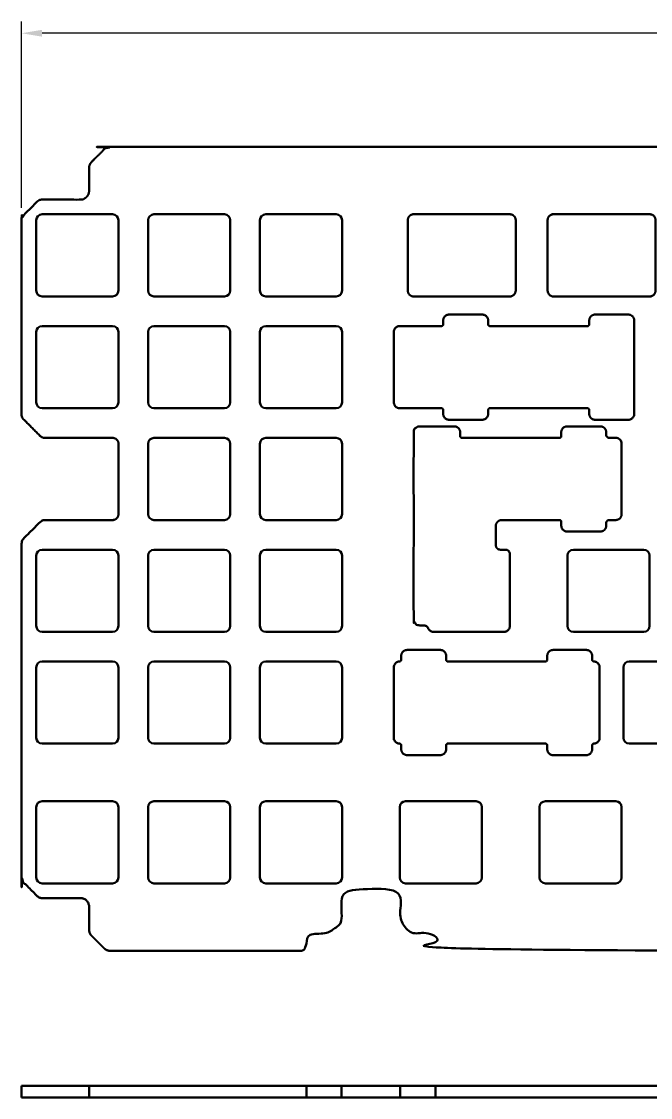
# Model space of a CAD drawing. Header units: millimetres. Extents: x 492 to 937, y -478 to -96.
# Drawn here: x 553.9 to 661.1, y -282.2 to -98.9 of the extents above; entities that cross this region are included whole.
import ezdxf

# ---------------------------------------------------------------- set-up
doc = ezdxf.new("R2010")
doc.units = ezdxf.units.MM
doc.header["$LTSCALE"] = 0.75
doc.layers.add('Dimensions', color=7, linetype='Continuous', lineweight=25)
doc.layers.add('Visible', color=7, linetype='Continuous', lineweight=50)

msp = doc.modelspace()

# ---------------------------------------------------------------- linework, layer by layer
at = {"layer": 'Dimensions'}
for p, q in [((553.93, -130.62, -1), (553.93, -98.86, -1)), ((898.04, -100.86, -1), (557.43, -100.86, -1))]:
    msp.add_line(p, q, dxfattribs=at)
msp.add_solid([(557.43, -100.28, -1), (557.43, -101.45, -1), (553.93, -100.86, -1)], dxfattribs=at)
at = {"layer": 'Visible'}
for p, q in [((569.43, -131.71, 0), (557.43, -131.71, 0)), ((588.48, -131.71, 0), (576.48, -131.71, 0)), ((607.53, -131.71, 0), (595.53, -131.71, 0)), ((556.43, -132.71, 0), (556.43, -144.71, 0)), ((570.43, -144.71, 0), (570.43, -132.71, 0)), ((575.48, -132.71, 0), (575.48, -144.71, 0)), ((589.48, -144.71, 0), (589.48, -132.71, 0)), ((594.53, -132.71, 0), (594.53, -144.71, 0)), ((608.53, -144.71, 0), (608.53, -132.71, 0)), ((557.43, -145.71, 0), (569.43, -145.71, 0)), ((576.48, -145.71, 0), (588.48, -145.71, 0)), ((595.53, -145.71, 0), (607.53, -145.71, 0)), ((556.43, -151.76, 0), (556.43, -163.76, 0)), ((569.43, -150.76, 0), (557.43, -150.76, 0)), ((570.43, -163.76, 0), (570.43, -151.76, 0)), ((575.48, -163.76, 0), (575.48, -151.76, 0)), ((576.48, -150.76, 0), (588.48, -150.76, 0)), ((589.48, -151.76, 0), (589.48, -163.76, 0)), ((594.53, -151.76, 0), (594.53, -163.76, 0)), ((607.53, -150.76, 0), (595.53, -150.76, 0)), ((608.53, -163.76, 0), (608.53, -151.76, 0)), ((557.43, -164.76, 0), (569.43, -164.76, 0)), ((588.48, -164.76, 0), (576.48, -164.76, 0)), ((595.53, -164.76, 0), (607.53, -164.76, 0)), ((588.48, -169.81, 0), (576.48, -169.81, 0)), ((607.53, -169.81, 0), (595.53, -169.81, 0)), ((575.48, -170.81, 0), (575.48, -182.81, 0)), ((589.48, -182.81, 0), (589.48, -170.81, 0)), ((594.53, -170.81, 0), (594.53, -182.81, 0)), ((608.53, -182.81, 0), (608.53, -170.81, 0)), ((576.48, -183.81, 0), (588.48, -183.81, 0)), ((595.53, -183.81, 0), (607.53, -183.81, 0)), ((556.43, -189.86, 0), (556.43, -201.86, 0)), ((569.43, -188.86, 0), (557.43, -188.86, 0)), ((570.43, -201.86, 0), (570.43, -189.86, 0)), ((575.48, -201.86, 0), (575.48, -189.86, 0)), ((576.48, -188.86, 0), (588.48, -188.86, 0)), ((589.48, -189.86, 0), (589.48, -201.86, 0)), ((594.53, -189.86, 0), (594.53, -201.86, 0)), ((607.53, -188.86, 0), (595.53, -188.86, 0)), ((608.53, -201.86, 0), (608.53, -189.86, 0)), ((635.47, -188.86, 0), (636.1, -188.86, 0)), ((646.92, -189.86, 0), (646.92, -201.86, 0)), ((659.92, -188.86, 0), (647.92, -188.86, 0)), ((660.92, -201.86, 0), (660.92, -189.86, 0)), ((557.43, -202.86, 0), (569.43, -202.86, 0)), ((588.48, -202.86, 0), (576.48, -202.86, 0)), ((595.53, -202.86, 0), (607.53, -202.86, 0)), ((647.92, -202.86, 0), (659.92, -202.86, 0)), ((556.43, -208.91, 0), (556.43, -220.91, 0)), ((569.43, -207.91, 0), (557.43, -207.91, 0)), ((570.43, -220.91, 0), (570.43, -208.91, 0)), ((575.48, -220.91, 0), (575.48, -208.91, 0)), ((576.48, -207.91, 0), (588.48, -207.91, 0)), ((589.48, -208.91, 0), (589.48, -220.91, 0)), ((594.53, -208.91, 0), (594.53, -220.91, 0)), ((607.53, -207.91, 0), (595.53, -207.91, 0)), ((608.53, -220.91, 0), (608.53, -208.91, 0)), ((656.44, -208.91, 0), (656.44, -220.91, 0)), ((669.44, -207.91, 0), (657.44, -207.91, 0)), ((557.43, -221.91, 0), (569.43, -221.91, 0)), ((588.48, -221.91, 0), (576.48, -221.91, 0)), ((595.53, -221.91, 0), (607.53, -221.91, 0)), ((657.44, -221.91, 0), (669.44, -221.91, 0)), ((556.43, -232.72, 0), (556.43, -244.72, 0)), ((569.43, -231.72, 0), (557.43, -231.72, 0)), ((570.43, -244.72, 0), (570.43, -232.72, 0)), ((575.48, -232.72, 0), (575.48, -244.72, 0)), ((588.48, -231.72, 0), (576.48, -231.72, 0)), ((589.48, -244.72, 0), (589.48, -232.72, 0)), ((594.53, -232.72, 0), (594.53, -244.72, 0)), ((607.53, -231.72, 0), (595.53, -231.72, 0)), ((608.53, -244.72, 0), (608.53, -232.72, 0)), ((618.34, -232.72, 0), (618.34, -244.72, 0)), ((631.34, -231.72, 0), (619.34, -231.72, 0)), ((632.34, -244.72, 0), (632.34, -232.72, 0)), ((642.15, -232.72, 0), (642.15, -244.72, 0)), ((655.15, -231.72, 0), (643.15, -231.72, 0)), ((656.15, -244.72, 0), (656.15, -232.72, 0)), ((557.43, -245.72, 0), (569.43, -245.72, 0)), ((576.48, -245.72, 0), (588.48, -245.72, 0)), ((595.53, -245.72, 0), (607.53, -245.72, 0)), ((619.34, -245.72, 0), (631.34, -245.72, 0)), ((643.15, -245.72, 0), (655.15, -245.72, 0))]:
    msp.add_line(p, q, dxfattribs=at)
at = {"layer": 'Visible', "extrusion": (0, 1, 2.96496e-13)}
msp.add_line((616.44, -282.2, 57.01), (610.44, -282.2, 57.01), dxfattribs=at)
at = {"layer": 'Visible'}
for centre, start, end in [((557.43, -132.71, 0), 90, 180), ((569.43, -132.71, 0), 0, 90), ((576.48, -132.71, 0), 90, 180), ((588.48, -132.71, 0), 0, 90), ((595.53, -132.71, 0), 90, 180), ((607.53, -132.71, 0), 0, 90), ((557.43, -144.71, 0), 180, 270), ((569.43, -144.71, 0), 270, 0), ((576.48, -144.71, 0), 180, 270), ((588.48, -144.71, 0), 270, 0), ((595.53, -144.71, 0), 180, 270), ((607.53, -144.71, 0), 270, 0), ((557.43, -151.76, 0), 90, 180), ((569.43, -151.76, 0), 0, 90), ((576.48, -151.76, 0), 90, 180), ((588.48, -151.76, 0), 0, 90), ((595.53, -151.76, 0), 90, 180), ((607.53, -151.76, 0), 0, 90), ((557.43, -163.76, 0), 180, 270), ((569.43, -163.76, 0), 270, 0), ((576.48, -163.76, 0), 180, 270), ((588.48, -163.76, 0), 270, 0), ((595.53, -163.76, 0), 180, 270), ((607.53, -163.76, 0), 270, 0), ((576.48, -170.81, 0), 90, 180), ((588.48, -170.81, 0), 0, 90), ((595.53, -170.81, 0), 90, 180), ((607.53, -170.81, 0), 0, 90), ((576.48, -182.81, 0), 180, 270), ((588.48, -182.81, 0), 270, 0), ((595.53, -182.81, 0), 180, 270), ((607.53, -182.81, 0), 270, 0), ((557.43, -189.86, 0), 90, 180), ((569.43, -189.86, 0), 0, 90), ((576.48, -189.86, 0), 90, 180), ((588.48, -189.86, 0), 0, 90), ((595.53, -189.86, 0), 90, 180), ((607.53, -189.86, 0), 0, 90), ((647.92, -189.86, 0), 90, 180), ((659.92, -189.86, 0), 0, 90), ((557.43, -201.86, 0), 180, 270), ((569.43, -201.86, 0), 270, 0), ((576.48, -201.86, 0), 180, 270), ((588.48, -201.86, 0), 270, 0), ((595.53, -201.86, 0), 180, 270), ((607.53, -201.86, 0), 270, 0), ((647.92, -201.86, 0), 180, 270), ((659.92, -201.86, 0), 270, 0), ((557.43, -208.91, 0), 90, 180), ((569.43, -208.91, 0), 0, 90), ((576.48, -208.91, 0), 90, 180), ((588.48, -208.91, 0), 0, 90), ((595.53, -208.91, 0), 90, 180), ((607.53, -208.91, 0), 0, 90), ((657.44, -208.91, 0), 90, 180), ((557.43, -220.91, 0), 180, 270), ((569.43, -220.91, 0), 270, 0), ((576.48, -220.91, 0), 180, 270), ((588.48, -220.91, 0), 270, 0), ((595.53, -220.91, 0), 180, 270), ((607.53, -220.91, 0), 270, 0), ((657.44, -220.91, 0), 180, 270), ((557.43, -232.72, 0), 90, 180), ((569.43, -232.72, 0), 0, 90), ((576.48, -232.72, 0), 90, 180), ((588.48, -232.72, 0), 0, 90), ((595.53, -232.72, 0), 90, 180), ((607.53, -232.72, 0), 0, 90), ((619.34, -232.72, 0), 90, 180), ((631.34, -232.72, 0), 0, 90), ((643.15, -232.72, 0), 90, 180), ((655.15, -232.72, 0), 0, 90), ((557.43, -244.72, 0), 180, 270), ((569.43, -244.72, 0), 270, 0), ((576.48, -244.72, 0), 180, 270), ((588.48, -244.72, 0), 270, 0), ((595.53, -244.72, 0), 180, 270), ((607.53, -244.72, 0), 270, 0), ((619.34, -244.72, 0), 180, 270), ((631.34, -244.72, 0), 270, 0), ((643.15, -244.72, 0), 180, 270), ((655.15, -244.72, 0), 270, 0)]:
    msp.add_arc(centre, 1, start, end, dxfattribs=at)
at = {"layer": 'Visible', "extrusion": (0, 1, 2.96496e-13)}
for centre, start, end in [((-610.44, 59.01, -282.2), 270, 0), ((-616.44, 59.01, -282.2), 180, 270)]:
    msp.add_arc(centre, 2, start, end, dxfattribs=at)
at = {"layer": 'Visible'}
for points, weights, knots in [([(554.22, -166.6, 0), (553.93, -166.31, 0), (553.93, -165.89, 0), (553.93, -149.26, 0), (553.93, -132.62, 0), (553.93, -132.21, 0), (554.22, -131.92, 0), (555.43, -130.71, 0), (556.64, -129.5, 0), (556.93, -129.21, 0), (557.34, -129.21, 0), (560.64, -129.21, 0), (563.93, -129.21, 0), (565.43, -129.21, 0), (565.43, -127.71, 0), (565.43, -125.77, 0), (565.43, -123.83, 0), (565.43, -123.21, 0), (565.87, -122.77, 0), (566.93, -121.71, 0), (567.99, -120.65, 0)], [1, 0.923879532511, 1, 1, 1, 0.923879532511, 1, 1, 1, 0.923879532511, 1, 1, 1, 0.707106781187, 1, 1, 1, 0.923879532511, 1, 1, 1], [7.926991, 7.926991, 7.926991, 8.712389, 8.712389, 9.712389, 9.712389, 10.497787, 10.497787, 11.497787, 11.497787, 12.283185, 12.283185, 13.283185, 13.283185, 14.853982, 14.853982, 15.853982, 15.853982, 16.63938, 16.63938, 17.63938, 17.63938, 17.63938]), ([(567.99, -120.65, 0), (568.43, -120.21, 0), (569.05, -120.21, 0), (727.73, -120.21, 0), (886.42, -120.21, 0), (887.04, -120.21, 0), (887.48, -120.65, 0), (888.54, -121.71, 0), (889.6, -122.77, 0)], [1, 0.923879532511, 1, 1, 1, 0.923879532511, 1, 1, 1], [17.63938, 17.63938, 17.63938, 18.424778, 18.424778, 19.424778, 19.424778, 20.210176, 20.210176, 21.210176, 21.210176, 21.210176]), ([(619.72, -144.71, 0), (619.72, -138.71, 0), (619.72, -132.71, 0), (619.72, -131.71, 0), (620.72, -131.71, 0), (628.91, -131.71, 0), (637.1, -131.71, 0), (638.1, -131.71, 0), (638.1, -132.71, 0), (638.1, -138.71, 0), (638.1, -144.71, 0), (638.1, -145.71, 0), (637.1, -145.71, 0), (628.91, -145.71, 0), (620.72, -145.71, 0)], [1, 1, 1, 0.707106781187, 1, 1, 1, 0.707106781187, 1, 1, 1, 0.707106781187, 1, 1, 1], [0, 0, 0, 1, 1, 2.570796, 2.570796, 3.570796, 3.570796, 5.141593, 5.141593, 6.141593, 6.141593, 7.712389, 7.712389, 8.712389, 8.712389, 8.712389]), ([(643.54, -144.71, 0), (643.54, -138.71, 0), (643.54, -132.71, 0), (643.54, -131.71, 0), (644.54, -131.71, 0), (652.73, -131.71, 0), (660.92, -131.71, 0), (661.92, -131.71, 0), (661.92, -132.71, 0), (661.92, -138.71, 0), (661.92, -144.71, 0), (661.92, -145.71, 0), (660.92, -145.71, 0), (652.73, -145.71, 0), (644.54, -145.71, 0), (643.54, -145.71, 0), (643.54, -144.71, 0)], [1, 1, 1, 0.707106781187, 1, 1, 1, 0.707106781187, 1, 1, 1, 0.707106781187, 1, 1, 1, 0.707106781187, 1], [0, 0, 0, 1, 1, 2.570796, 2.570796, 3.570796, 3.570796, 5.141593, 5.141593, 6.141593, 6.141593, 7.712389, 7.712389, 8.712389, 8.712389, 10.283185, 10.283185, 10.283185]), ([(633.41, -150.46, 0), (633.41, -150.13, 0), (633.41, -149.8, 0), (633.41, -148.8, 0), (632.41, -148.8, 0), (629.58, -148.8, 0), (626.76, -148.8, 0), (625.76, -148.8, 0), (625.76, -149.8, 0), (625.76, -150.13, 0), (625.76, -150.46, 0)], [1, 1, 1, 0.707106781187, 1, 1, 1, 0.707106781187, 1, 1, 1], [28.27876, 28.27876, 28.27876, 29.27876, 29.27876, 30.849556, 30.849556, 31.849556, 31.849556, 33.420352, 33.420352, 34.420352, 34.420352, 34.420352]), ([(651.63, -148.8, 0), (650.63, -148.8, 0), (650.63, -149.8, 0), (650.63, -150.13, 0), (650.63, -150.46, 0)], [1, 0.707106781187, 1, 1, 1], [21.566371, 21.566371, 21.566371, 23.137167, 23.137167, 24.137167, 24.137167, 24.137167]), ([(650.63, -165.06, 0), (650.63, -165.39, 0), (650.63, -165.72, 0), (650.63, -166.72, 0), (651.63, -166.72, 0), (654.46, -166.72, 0), (657.29, -166.72, 0), (658.29, -166.72, 0), (658.29, -165.72, 0), (658.29, -157.76, 0), (658.29, -149.8, 0)], [1, 1, 1, 0.707106781187, 1, 1, 1, 0.707106781187, 1, 1, 1], [12.853982, 12.853982, 12.853982, 13.853982, 13.853982, 15.424778, 15.424778, 16.424778, 16.424778, 17.995574, 17.995574, 18.995574, 18.995574, 18.995574]), ([(658.29, -149.8, 0), (658.29, -148.8, 0), (657.29, -148.8, 0), (654.46, -148.8, 0), (651.63, -148.8, 0)], [1, 0.707106781187, 1, 1, 1], [18.995574, 18.995574, 18.995574, 20.566371, 20.566371, 21.566371, 21.566371, 21.566371]), ([(625.76, -150.46, 0), (625.76, -150.76, 0), (625.46, -150.76, 0), (621.9, -150.76, 0), (618.34, -150.76, 0), (617.34, -150.76, 0), (617.34, -151.76, 0), (617.34, -157.76, 0), (617.34, -163.76, 0), (617.34, -164.76, 0), (618.34, -164.76, 0)], [1, 0.707106781187, 1, 1, 1, 0.707106781187, 1, 1, 1, 0.707106781187, 1], [34.420352, 34.420352, 34.420352, 35.991149, 35.991149, 36.991149, 36.991149, 38.561945, 38.561945, 39.561945, 39.561945, 41.132741, 41.132741, 41.132741]), ([(650.63, -150.46, 0), (650.63, -150.76, 0), (650.33, -150.76, 0), (642.02, -150.76, 0), (633.71, -150.76, 0)], [1, 0.707106781187, 1, 1, 1], [24.137167, 24.137167, 24.137167, 25.707963, 25.707963, 26.707963, 26.707963, 26.707963]), ([(633.41, -165.06, 0), (633.41, -164.76, 0), (633.71, -164.76, 0), (642.02, -164.76, 0), (650.33, -164.76, 0)], [1, 0.707106781187, 1, 1, 1], [8.712389, 8.712389, 8.712389, 10.283185, 10.283185, 11.283185, 11.283185, 11.283185]), ([(557.84, -169.81, 0), (557.43, -169.81, 0), (557.14, -169.52, 0), (555.68, -168.06, 0), (554.22, -166.6, 0)], [1, 0.923879532511, 1, 1, 1], [6.141593, 6.141593, 6.141593, 6.926991, 6.926991, 7.926991, 7.926991, 7.926991]), ([(625.76, -165.06, 0), (625.76, -165.39, 0), (625.76, -165.72, 0), (625.76, -166.72, 0), (626.76, -166.72, 0), (629.58, -166.72, 0), (632.41, -166.72, 0), (633.41, -166.72, 0), (633.41, -165.72, 0), (633.41, -165.39, 0), (633.41, -165.06, 0)], [1, 1, 1, 0.707106781187, 1, 1, 1, 0.707106781187, 1, 1, 1], [2.570796, 2.570796, 2.570796, 3.570796, 3.570796, 5.141593, 5.141593, 6.141593, 6.141593, 7.712389, 7.712389, 8.712389, 8.712389, 8.712389]), ([(623.18, -202.24, 0), (622.99, -201.77, 0), (622.48, -201.77, 0), (622.1, -201.77, 0), (621.72, -201.77, 0), (620.72, -201.77, 0), (620.72, -200.77, 0), (620.72, -184.81, 0), (620.72, -168.85, 0), (620.72, -167.85, 0), (621.72, -167.85, 0), (624.68, -167.85, 0), (627.64, -167.85, 0), (628.64, -167.85, 0), (628.64, -168.85, 0), (628.64, -169.18, 0), (628.64, -169.51, 0)], [1, 0.83068071907, 1, 1, 1, 0.707106781187, 1, 1, 1, 0.707106781187, 1, 1, 1, 0.707106781187, 1, 1, 1], [7.322527, 7.322527, 7.322527, 8.503461, 8.503461, 9.503461, 9.503461, 11.074257, 11.074257, 12.074257, 12.074257, 13.645054, 13.645054, 14.645054, 14.645054, 16.21585, 16.21585, 17.21585, 17.21585, 17.21585]), ([(645.86, -169.51, 0), (645.86, -169.18, 0), (645.86, -168.85, 0), (645.86, -167.85, 0), (646.86, -167.85, 0), (649.69, -167.85, 0), (652.52, -167.85, 0), (653.52, -167.85, 0), (653.52, -168.85, 0), (653.52, -169.08, 0), (653.52, -169.31, 0), (653.52, -169.81, 0), (654.02, -169.81, 0), (654.59, -169.81, 0), (655.15, -169.81, 0), (656.15, -169.81, 0), (656.15, -170.81, 0), (656.15, -176.81, 0), (656.15, -182.81, 0)], [1, 1, 1, 0.707106781187, 1, 1, 1, 0.707106781187, 1, 1, 1, 0.707106781187, 1, 1, 1, 0.707106781187, 1, 1, 1], [21.357443, 21.357443, 21.357443, 22.357443, 22.357443, 23.928239, 23.928239, 24.928239, 24.928239, 26.499035, 26.499035, 27.499035, 27.499035, 29.069832, 29.069832, 30.069832, 30.069832, 31.640628, 31.640628, 32.640628, 32.640628, 32.640628]), ([(557.84, -183.81, 0), (563.64, -183.81, 0), (569.43, -183.81, 0), (570.43, -183.81, 0), (570.43, -182.81, 0), (570.43, -176.81, 0), (570.43, -170.81, 0), (570.43, -169.81, 0), (569.43, -169.81, 0), (563.64, -169.81, 0), (557.84, -169.81, 0)], [1, 1, 1, 0.707106781187, 1, 1, 1, 0.707106781187, 1, 1, 1], [0, 0, 0, 1, 1, 2.570796, 2.570796, 3.570796, 3.570796, 5.141593, 5.141593, 6.141593, 6.141593, 6.141593]), ([(628.64, -169.51, 0), (628.64, -169.81, 0), (628.94, -169.81, 0), (637.25, -169.81, 0), (645.56, -169.81, 0)], [1, 0.707106781187, 1, 1, 1], [17.21585, 17.21585, 17.21585, 18.786646, 18.786646, 19.786646, 19.786646, 19.786646]), ([(656.15, -182.81, 0), (656.15, -183.81, 0), (655.15, -183.81, 0), (654.59, -183.81, 0), (654.02, -183.81, 0), (653.52, -183.81, 0), (653.52, -184.31, 0)], [1, 0.707106781187, 1, 1, 1, 0.707106781187, 1], [32.640628, 32.640628, 32.640628, 34.211424, 34.211424, 35.211424, 35.211424, 36.782221, 36.782221, 36.782221]), ([(887.48, -256.78, 0), (887.04, -257.22, 0), (886.42, -257.22, 0), (755.93, -257.22, 0), (625.44, -257.22, 0), (624.44, -257.22, 0), (624.44, -256.22, 0), (624.44, -255.97, 0), (624.44, -255.72, 0), (624.44, -254.22, 0), (622.94, -254.22, 0), (621.9, -254.22, 0), (620.85, -254.22, 0), (620.44, -254.22, 0), (620.14, -253.93, 0), (619.44, -253.22, 0), (618.73, -252.51, 0), (618.44, -252.22, 0), (618.44, -251.81, 0), (618.44, -250.26, 0), (618.44, -248.72, 0), (618.44, -246.72, 0), (616.44, -246.72, 0), (613.44, -246.72, 0), (610.44, -246.72, 0), (608.44, -246.72, 0), (608.44, -248.72, 0), (608.44, -250.26, 0), (608.44, -251.81, 0), (608.44, -252.22, 0), (608.15, -252.51, 0), (607.44, -253.22, 0), (606.74, -253.93, 0), (606.44, -254.22, 0), (606.03, -254.22, 0), (604.98, -254.22, 0), (603.94, -254.22, 0), (602.44, -254.22, 0), (602.44, -255.72, 0), (602.44, -255.97, 0), (602.44, -256.22, 0), (602.44, -257.22, 0), (601.44, -257.22, 0), (585.24, -257.22, 0), (569.05, -257.22, 0), (568.43, -257.22, 0), (567.99, -256.78, 0), (566.93, -255.72, 0), (565.87, -254.66, 0), (565.43, -254.22, 0), (565.43, -253.6, 0), (565.43, -251.66, 0), (565.43, -249.72, 0), (565.43, -248.22, 0), (563.93, -248.22, 0), (560.64, -248.22, 0), (557.34, -248.22, 0), (556.93, -248.22, 0), (556.64, -247.93, 0), (555.43, -246.72, 0), (554.22, -245.51, 0), (553.93, -245.22, 0), (553.93, -244.81, 0), (553.93, -216.26, 0), (553.93, -187.72, 0), (553.93, -187.31, 0), (554.22, -187.02, 0), (555.68, -185.56, 0), (557.14, -184.1, 0), (557.43, -183.81, 0), (557.84, -183.81, 0)], [1, 0.923879532511, 1, 1, 1, 0.707106781187, 1, 1, 1, 0.707106781187, 1, 1, 1, 0.923879532511, 1, 1, 1, 0.923879532511, 1, 1, 1, 0.707106781187, 1, 1, 1, 0.707106781187, 1, 1, 1, 0.923879532511, 1, 1, 1, 0.923879532511, 1, 1, 1, 0.707106781187, 1, 1, 1, 0.707106781187, 1, 1, 1, 0.923879532511, 1, 1, 1, 0.923879532511, 1, 1, 1, 0.707106781187, 1, 1, 1, 0.923879532511, 1, 1, 1, 0.923879532511, 1, 1, 1, 0.923879532511, 1, 1, 1, 0.923879532511, 1], [47.347343, 47.347343, 47.347343, 48.132741, 48.132741, 49.132741, 49.132741, 50.703538, 50.703538, 51.703538, 51.703538, 53.274334, 53.274334, 54.274334, 54.274334, 55.059732, 55.059732, 56.059732, 56.059732, 56.84513, 56.84513, 57.84513, 57.84513, 59.415927, 59.415927, 60.415927, 60.415927, 61.986723, 61.986723, 62.986723, 62.986723, 63.772121, 63.772121, 64.772121, 64.772121, 65.557519, 65.557519, 66.557519, 66.557519, 68.128316, 68.128316, 69.128316, 69.128316, 70.699112, 70.699112, 71.699112, 71.699112, 72.48451, 72.48451, 73.48451, 73.48451, 74.269908, 74.269908, 75.269908, 75.269908, 76.840704, 76.840704, 77.840704, 77.840704, 78.626103, 78.626103, 79.626103, 79.626103, 80.411501, 80.411501, 81.411501, 81.411501, 82.196899, 82.196899, 83.196899, 83.196899, 83.982297, 83.982297, 83.982297]), ([(635.71, -183.81, 0), (634.72, -183.82, 0), (634.72, -184.81, 0), (634.72, -186.46, 0), (634.72, -188.11, 0), (634.72, -188.86, 0), (635.47, -188.86, 0)], [1, 0.709572995079, 1, 1, 1, 0.707106781187, 1], [45.49461, 45.49461, 45.49461, 47.058418, 47.058418, 48.058418, 48.058418, 49.629215, 49.629215, 49.629215]), ([(645.87, -184.11, 0), (645.87, -183.81, 0), (645.57, -183.81, 0), (640.64, -183.81, 0), (635.71, -183.81, 0)], [1, 0.707106781187, 1, 1, 1], [42.923813, 42.923813, 42.923813, 44.49461, 44.49461, 45.49461, 45.49461, 45.49461]), ([(653.52, -184.77, 0), (653.52, -185.77, 0), (652.52, -185.77, 0), (649.69, -185.77, 0), (646.87, -185.77, 0), (645.87, -185.77, 0), (645.87, -184.77, 0), (645.87, -184.44, 0), (645.87, -184.11, 0)], [1, 0.707106781187, 1, 1, 1, 0.707106781187, 1, 1, 1], [37.782221, 37.782221, 37.782221, 39.353017, 39.353017, 40.353017, 40.353017, 41.923813, 41.923813, 42.923813, 42.923813, 42.923813]), ([(636.1, -188.86, 0), (636.23, -188.86, 0), (636.35, -188.86, 0), (637.1, -188.86, 0), (637.1, -189.61, 0), (637.1, -195.73, 0), (637.1, -201.86, 0), (637.1, -202.86, 0), (636.1, -202.86, 0), (630.1, -202.86, 0), (624.1, -202.86, 0), (623.43, -202.86, 0), (623.18, -202.24, 0)], [1, 1, 1, 0.707106781187, 1, 1, 1, 0.707106781187, 1, 1, 1, 0.83068071907, 1], [0, 0, 0, 1, 1, 2.570796, 2.570796, 3.570796, 3.570796, 5.141593, 5.141593, 6.141593, 6.141593, 7.322527, 7.322527, 7.322527]), ([(619.6, -205.95, 0), (618.6, -205.95, 0), (618.6, -206.95, 0), (618.6, -207.28, 0), (618.6, -207.61, 0)], [1, 0.707106781187, 1, 1, 1], [34.864132, 34.864132, 34.864132, 36.434929, 36.434929, 37.434929, 37.434929, 37.434929]), ([(626.25, -207.61, 0), (626.25, -207.28, 0), (626.25, -206.95, 0), (626.25, -205.95, 0), (625.25, -205.95, 0), (622.43, -205.95, 0), (619.6, -205.95, 0)], [1, 1, 1, 0.707106781187, 1, 1, 1], [31.293336, 31.293336, 31.293336, 32.293336, 32.293336, 33.864132, 33.864132, 34.864132, 34.864132, 34.864132]), ([(644.48, -205.95, 0), (643.48, -205.95, 0), (643.48, -206.95, 0), (643.48, -207.28, 0), (643.48, -207.61, 0)], [1, 0.707106781187, 1, 1, 1], [24.580947, 24.580947, 24.580947, 26.151743, 26.151743, 27.151743, 27.151743, 27.151743]), ([(651.13, -207.61, 0), (651.13, -207.28, 0), (651.13, -206.95, 0), (651.13, -205.95, 0), (650.13, -205.95, 0), (647.3, -205.95, 0), (644.48, -205.95, 0)], [1, 1, 1, 0.707106781187, 1, 1, 1], [21.010151, 21.010151, 21.010151, 22.010151, 22.010151, 23.580947, 23.580947, 24.580947, 24.580947, 24.580947]), ([(618.6, -207.61, 0), (618.6, -207.9, 0), (618.31, -207.91, 0), (617.34, -207.94, 0), (617.34, -208.91, 0), (617.34, -214.91, 0), (617.34, -220.91, 0), (617.34, -221.88, 0), (618.31, -221.91, 0)], [1, 0.718243932939, 1, 0.718243932939, 1, 1, 1, 0.718243932939, 1], [37.434929, 37.434929, 37.434929, 38.973971, 38.973971, 40.513013, 40.513013, 41.513013, 41.513013, 43.052056, 43.052056, 43.052056]), ([(643.48, -207.61, 0), (643.48, -207.91, 0), (643.18, -207.91, 0), (634.87, -207.91, 0), (626.55, -207.91, 0)], [1, 0.707106781187, 1, 1, 1], [27.151743, 27.151743, 27.151743, 28.72254, 28.72254, 29.72254, 29.72254, 29.72254]), ([(651.13, -222.21, 0), (651.13, -221.92, 0), (651.42, -221.91, 0), (652.39, -221.88, 0), (652.39, -220.91, 0), (652.39, -214.91, 0), (652.39, -208.91, 0), (652.39, -207.94, 0), (651.42, -207.91, 0)], [1, 0.718243932939, 1, 0.718243932939, 1, 1, 1, 0.718243932939, 1], [13.853982, 13.853982, 13.853982, 15.393024, 15.393024, 16.932066, 16.932066, 17.932066, 17.932066, 19.471109, 19.471109, 19.471109]), ([(618.6, -222.21, 0), (618.6, -222.54, 0), (618.6, -222.87, 0), (618.6, -223.87, 0), (619.6, -223.87, 0)], [1, 1, 1, 0.707106781187, 1], [44.591098, 44.591098, 44.591098, 45.591098, 45.591098, 47.161894, 47.161894, 47.161894]), ([(619.6, -223.87, 0), (622.43, -223.87, 0), (625.25, -223.87, 0), (626.25, -223.87, 0), (626.25, -222.87, 0)], [1, 1, 1, 0.707106781187, 1], [0, 0, 0, 1, 1, 2.570796, 2.570796, 2.570796]), ([(626.25, -222.21, 0), (626.25, -221.91, 0), (626.55, -221.91, 0), (634.87, -221.91, 0), (643.18, -221.91, 0)], [1, 0.707106781187, 1, 1, 1], [3.570796, 3.570796, 3.570796, 5.141593, 5.141593, 6.141593, 6.141593, 6.141593]), ([(643.48, -222.21, 0), (643.48, -222.54, 0), (643.48, -222.87, 0), (643.48, -223.87, 0), (644.48, -223.87, 0), (647.3, -223.87, 0), (650.13, -223.87, 0), (651.13, -223.87, 0), (651.13, -222.87, 0), (651.13, -222.54, 0), (651.13, -222.21, 0)], [1, 1, 1, 0.707106781187, 1, 1, 1, 0.707106781187, 1, 1, 1], [7.712389, 7.712389, 7.712389, 8.712389, 8.712389, 10.283185, 10.283185, 11.283185, 11.283185, 12.853982, 12.853982, 13.853982, 13.853982, 13.853982]), ([(565.43, -280.2, 60.01), (565.43, -280.2, 58.51), (563.93, -280.2, 58.51), (560.64, -280.2, 58.51), (557.34, -280.2, 58.51), (556.93, -280.2, 58.51), (556.64, -280.2, 58.21), (555.43, -280.2, 57.01), (554.22, -280.2, 55.8), (553.93, -280.2, 55.51), (553.93, -280.2, 55.09)], [1, 0.707106781187, 1, 1, 1, 0.923879532511, 1, 1, 1, 0.923879532511, 1], [0, 0, 0, 1.570796, 1.570796, 2.570796, 2.570796, 3.356194, 3.356194, 4.356194, 4.356194, 5.141593, 5.141593, 5.141593]), ([(602.44, -280.2, 66.51), (602.44, -280.2, 67.51), (601.44, -280.2, 67.51), (585.24, -280.2, 67.51), (569.05, -280.2, 67.51), (568.43, -280.2, 67.51), (567.99, -280.2, 67.07)], [1, 0.707106781187, 1, 1, 1, 0.923879532511, 1], [3.570796, 3.570796, 3.570796, 5.141593, 5.141593, 6.141593, 6.141593, 6.926991, 6.926991, 6.926991]), ([(608.44, -280.2, 62.09), (608.44, -280.2, 62.51), (608.15, -280.2, 62.8), (607.44, -280.2, 63.51), (606.74, -280.2, 64.21), (606.44, -280.2, 64.51), (606.03, -280.2, 64.51), (604.98, -280.2, 64.51), (603.94, -280.2, 64.51), (602.44, -280.2, 64.51), (602.44, -280.2, 66.01)], [1, 0.923879532511, 1, 1, 1, 0.923879532511, 1, 1, 1, 0.707106781187, 1], [6.141593, 6.141593, 6.141593, 6.926991, 6.926991, 7.926991, 7.926991, 8.712389, 8.712389, 9.712389, 9.712389, 11.283185, 11.283185, 11.283185]), ([(608.44, -280.2, 59.01), (608.44, -280.2, 57.01), (610.44, -280.2, 57.01), (613.44, -280.2, 57.01), (616.44, -280.2, 57.01), (618.44, -280.2, 57.01), (618.44, -280.2, 59.01)], [1, 0.707106781187, 1, 1, 1, 0.707106781187, 1], [0, 0, 0, 1.570796, 1.570796, 2.570796, 2.570796, 4.141593, 4.141593, 4.141593]), ([(624.44, -280.2, 66.01), (624.44, -280.2, 64.51), (622.94, -280.2, 64.51), (621.9, -280.2, 64.51), (620.85, -280.2, 64.51), (620.44, -280.2, 64.51), (620.14, -280.2, 64.21), (619.44, -280.2, 63.51), (618.73, -280.2, 62.8)], [1, 0.707106781187, 1, 1, 1, 0.923879532511, 1, 1, 1], [0, 0, 0, 1.570796, 1.570796, 2.570796, 2.570796, 3.356194, 3.356194, 4.356194, 4.356194, 4.356194]), ([(886.42, -280.2, 67.51), (755.93, -280.2, 67.51), (625.44, -280.2, 67.51), (624.44, -280.2, 67.51), (624.44, -280.2, 66.51)], [1, 1, 1, 0.707106781187, 1], [0, 0, 0, 1, 1, 2.570796, 2.570796, 2.570796]), ([(553.93, -282.2, 55.09), (553.93, -282.2, 55.51), (554.22, -282.2, 55.8), (555.43, -282.2, 57.01), (556.64, -282.2, 58.21), (556.93, -282.2, 58.51), (557.34, -282.2, 58.51), (560.64, -282.2, 58.51), (563.93, -282.2, 58.51), (565.43, -282.2, 58.51), (565.43, -282.2, 60.01)], [1, 0.923879532511, 1, 1, 1, 0.923879532511, 1, 1, 1, 0.707106781187, 1], [6.141593, 6.141593, 6.141593, 6.926991, 6.926991, 7.926991, 7.926991, 8.712389, 8.712389, 9.712389, 9.712389, 11.283185, 11.283185, 11.283185]), ([(569.05, -282.2, 67.51), (585.24, -282.2, 67.51), (601.44, -282.2, 67.51), (602.44, -282.2, 67.51), (602.44, -282.2, 66.51)], [1, 1, 1, 0.707106781187, 1], [0, 0, 0, 1, 1, 2.570796, 2.570796, 2.570796]), ([(602.44, -282.2, 66.01), (602.44, -282.2, 64.51), (603.94, -282.2, 64.51), (604.98, -282.2, 64.51), (606.03, -282.2, 64.51), (606.44, -282.2, 64.51), (606.74, -282.2, 64.21), (607.44, -282.2, 63.51), (608.15, -282.2, 62.8), (608.44, -282.2, 62.51), (608.44, -282.2, 62.09)], [1, 0.707106781187, 1, 1, 1, 0.923879532511, 1, 1, 1, 0.923879532511, 1], [0, 0, 0, 1.570796, 1.570796, 2.570796, 2.570796, 3.356194, 3.356194, 4.356194, 4.356194, 5.141593, 5.141593, 5.141593]), ([(624.44, -282.2, 66.51), (624.44, -282.2, 67.51), (625.44, -282.2, 67.51), (755.93, -282.2, 67.51), (886.42, -282.2, 67.51), (887.04, -282.2, 67.51), (887.48, -282.2, 67.07), (888.54, -282.2, 66.01), (889.6, -282.2, 64.95), (890.04, -282.2, 64.51), (890.04, -282.2, 63.88)], [1, 0.707106781187, 1, 1, 1, 0.923879532511, 1, 1, 1, 0.923879532511, 1], [3.570796, 3.570796, 3.570796, 5.141593, 5.141593, 6.141593, 6.141593, 6.926991, 6.926991, 7.926991, 7.926991, 8.712389, 8.712389, 8.712389]), ([(618.44, -282.2, 62.09), (618.44, -282.2, 62.51), (618.73, -282.2, 62.8), (619.44, -282.2, 63.51), (620.14, -282.2, 64.21)], [1, 0.923879532511, 1, 1, 1], [6.141593, 6.141593, 6.141593, 6.926991, 6.926991, 7.926991, 7.926991, 7.926991]), ([(620.14, -282.2, 64.21), (620.44, -282.2, 64.51), (620.85, -282.2, 64.51), (621.9, -282.2, 64.51), (622.94, -282.2, 64.51), (624.44, -282.2, 64.51), (624.44, -282.2, 66.01)], [1, 0.923879532511, 1, 1, 1, 0.707106781187, 1], [7.926991, 7.926991, 7.926991, 8.712389, 8.712389, 9.712389, 9.712389, 11.283185, 11.283185, 11.283185])]:
    msp.add_rational_spline(points, weights, degree=2, knots=knots, dxfattribs=at)
for points, weights in [([(620.72, -145.71, 0), (619.72, -145.71, 0), (619.72, -144.71, 0)], [1, 0.707106781187, 1]), ([(633.71, -150.76, 0), (633.41, -150.76, 0), (633.41, -150.46, 0)], [1, 0.707106781187, 1]), ([(625.46, -164.76, 0), (625.76, -164.76, 0), (625.76, -165.06, 0)], [1, 0.707106781187, 1]), ([(650.33, -164.76, 0), (650.63, -164.76, 0), (650.63, -165.06, 0)], [1, 0.707106781187, 1]), ([(645.56, -169.81, 0), (645.86, -169.81, 0), (645.86, -169.51, 0)], [1, 0.707106781187, 1]), ([(626.55, -207.91, 0), (626.25, -207.91, 0), (626.25, -207.61, 0)], [1, 0.707106781187, 1]), ([(651.42, -207.91, 0), (651.13, -207.9, 0), (651.13, -207.61, 0)], [1, 0.718243932939, 1]), ([(618.31, -221.91, 0), (618.6, -221.92, 0), (618.6, -222.21, 0)], [1, 0.718243932939, 1]), ([(643.18, -221.91, 0), (643.48, -221.91, 0), (643.48, -222.21, 0)], [1, 0.707106781187, 1]), ([(565.87, -280.2, 64.95), (565.43, -280.2, 64.51), (565.43, -280.2, 63.88)], [1, 0.923879532511, 1]), ([(618.73, -280.2, 62.8), (618.44, -280.2, 62.51), (618.44, -280.2, 62.09)], [1, 0.923879532511, 1]), ([(565.43, -282.2, 63.88), (565.43, -282.2, 64.51), (565.87, -282.2, 64.95)], [1, 0.923879532511, 1]), ([(567.99, -282.2, 67.07), (568.43, -282.2, 67.51), (569.05, -282.2, 67.51)], [1, 0.923879532511, 1])]:
    msp.add_rational_spline(points, weights, degree=2, dxfattribs=at)
for points in [[(618.34, -164.76, 0), (621.9, -164.76, 0), (625.46, -164.76, 0)], [(653.52, -184.31, 0), (653.52, -184.54, 0), (653.52, -184.77, 0)], [(626.25, -222.87, 0), (626.25, -222.54, 0), (626.25, -222.21, 0)], [(553.93, -280.2, 55.09), (553.93, -281.2, 55.09), (553.93, -282.2, 55.09)], [(565.43, -280.2, 63.88), (565.43, -281.2, 63.88), (565.43, -282.2, 63.88)], [(567.99, -280.2, 67.07), (566.93, -280.2, 66.01), (565.87, -280.2, 64.95)], [(602.44, -282.2, 66.51), (602.44, -281.2, 66.51), (602.44, -280.2, 66.51)], [(608.44, -282.2, 62.09), (608.44, -281.2, 62.09), (608.44, -280.2, 62.09)], [(618.44, -280.2, 62.09), (618.44, -281.2, 62.09), (618.44, -282.2, 62.09)], [(624.44, -280.2, 66.51), (624.44, -281.2, 66.51), (624.44, -282.2, 66.51)], [(565.87, -282.2, 64.95), (566.93, -282.2, 66.01), (567.99, -282.2, 67.07)]]:
    msp.add_open_spline(points, degree=2, dxfattribs=at)

doc.saveas('drawing.dxf')
